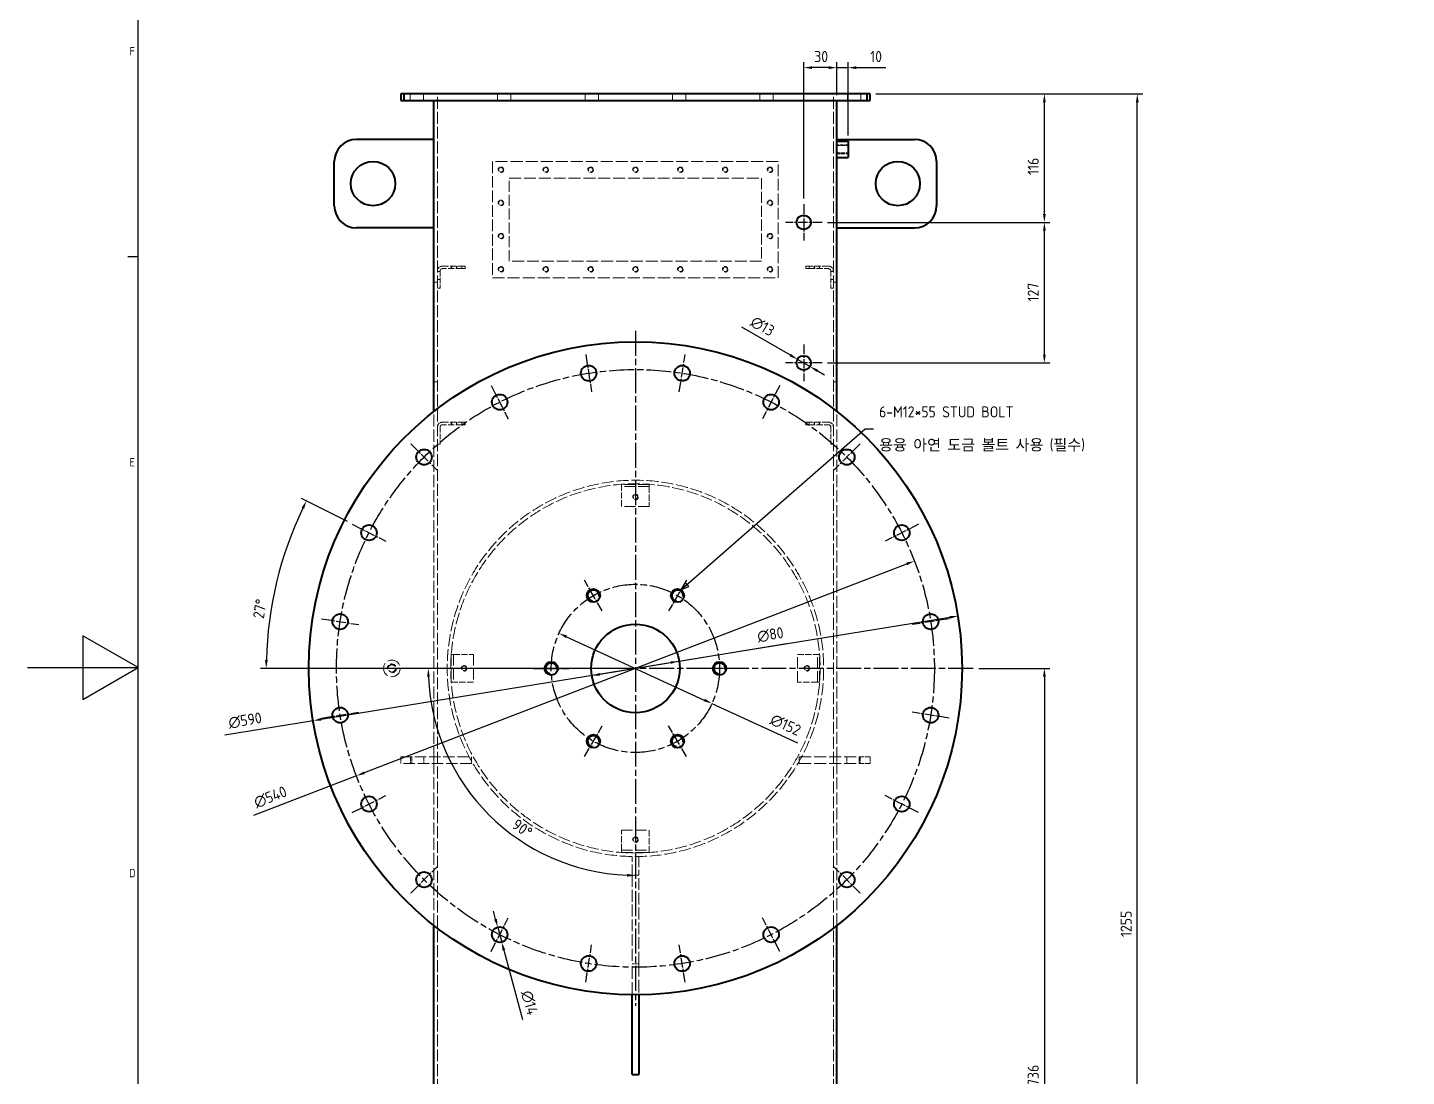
# Model space of a CAD drawing. Header units: millimetres. Extents: x 0 to 4205, y 0 to 2970.
# Drawn here: x 0 to 1245, y 1116 to 2063 of the extents above; entities that cross this region are included whole.
import ezdxf

# ---------------------------------------------------------------- set-up
doc = ezdxf.new("R2010")
doc.units = ezdxf.units.MM
doc.header["$LTSCALE"] = 5
doc.linetypes.add('CHAIN', pattern=[0.3543, 0.2362, -0.0295, 0.0591, -0.0295])
doc.linetypes.add('DASHED', pattern=[0.2067, 0.1654, -0.0413])
doc.layers.get('0').update_dxf_attribs({"color": 3, "lineweight": 25})
for name, color, linetype, lineweight in [('가려진 것(ISO)', 2, 'DASHED', 18), ('가시적인 것(ISO)', 3, 'Continuous', 40), ('가시적인 좁은 것(ISO)', 3, 'Continuous', 35), ('경계(ISO)', 7, 'Continuous', 25), ('기호(ISO)', 5, 'Continuous', 25), ('중심 표식(ISO)', 1, 'Continuous', 25), ('중심선(ISO)', 1, 'Continuous', 25), ('치수(ISO)', 2, 'Continuous', 25)]:
    doc.layers.add(name, color=color, linetype=linetype, lineweight=lineweight)
doc.styles.add('문자 텍스트_PSTEK_POSCO', font='isocp.shx')
doc.styles.add('치수 텍스트_PSTEK_POSCO', font='isocp.shx')
doc.dimstyles.new('치수_PSTEK_POSCO', dxfattribs={"dimscale": 5, "dimtxt": 2, "dimasz": 1.5, "dimexe": 1, "dimexo": 1, "dimgap": 1, "dimtad": 1, "dimrnd": 1e-08, "dimdsep": 46, "dimtxsty": '치수 텍스트_PSTEK_POSCO', "dimcen": 0.09, "dimdle": 10, "dimclrd": 7, "dimclre": 7, "dimclrt": 2, "dimadec": 1, "dimazin": 2, "dimtfac": 1, "dimtmove": 0, "dimatfit": 3, "dimldrblk": 'Filled-2', "dimfxl": 0, "dimtolj": 1, "dimlwd": -1, "dimlwe": -1, "dimarcsym": 0})
doc.dimstyles.new('치수_PSTEK_POSCO$7', dxfattribs={"dimscale": 5, "dimtxt": 2, "dimasz": 1.5, "dimexe": 1, "dimexo": 1, "dimgap": 1, "dimtad": 1, "dimrnd": 1e-08, "dimdsep": 46, "dimtxsty": '치수 텍스트_PSTEK_POSCO', "dimcen": 0.09, "dimdle": 10, "dimclrd": 7, "dimclre": 7, "dimclrt": 2, "dimadec": 1, "dimazin": 2, "dimtfac": 1, "dimtmove": 0, "dimatfit": 3, "dimldrblk": 'Filled-2', "dimfxl": 0, "dimtolj": 1, "dimlwd": -1, "dimlwe": -1, "dimarcsym": 0})

# ---------------------------------------------------------------- blocks, each defined once
blk = doc.blocks.new('경계 Default Border')
at = {"layer": '경계(ISO)'}
blk.add_line((20, 371.25), (18.1, 371.25), dxfattribs=at)
at = {"layer": '경계(ISO)', "flags": 128}
for points in [[(20, 20), (20, 574), (821, 574), (821, 20), (20, 20)], [(0, 297), (20, 297), (10, 302.77), (10, 291.23), (20, 297)]]:
    blk.add_lwpolyline(points, dxfattribs=at)
at = {"layer": '경계(ISO)', "color": 2, "char_height": 1.5, "attachment_point": 7, "style": '문자 텍스트_PSTEK_POSCO'}
for s, insert in [('F', (18.42, 407.62)), ('E', (18.42, 333.36)), ('D', (18.34, 259.11))]:
    blk.add_mtext(s, dxfattribs=dict(at, insert=insert))
blk = doc.blocks.new('*D28')
at = {"layer": 'Defpoints', "color": 0, "transparency": 16777216}
for p in [(695.4, 1763.5), (706.6, 1757)]:
    blk.add_point(p, dxfattribs=at)
at = {"layer": '치수(ISO)', "color": 7, "transparency": 16777216}
for p, q in [((688.9, 1767.3), (645, 1792.6)), ((706.6, 1757), (695.4, 1763.5)), ((713.1, 1753.3), (719.6, 1749.5))]:
    blk.add_line(p, q, dxfattribs=at)
for points in [[(689.5, 1768.4), (688.2, 1766.2), (695.4, 1763.5)], [(713.7, 1754.4), (712.5, 1752.2), (706.6, 1757)]]:
    blk.add_solid(points, dxfattribs=at)
at = {"layer": '치수(ISO)', "color": 2, "transparency": 16777216, "insert": (654.3, 1798.8), "char_height": 10, "attachment_point": 4, "rotation": 330, "style": '치수 텍스트_PSTEK_POSCO'}
blk.add_mtext('\\A1;∅13', dxfattribs=at)
blk = doc.blocks.new('Filled-2')
at = {"color": 0}
for p, q in [((0, 0), (-1, 0.33)), ((-1, 0.33), (-1, -0.33)), ((-1, 0), (0, 0)), ((-1, -0.33), (0, 0))]:
    blk.add_line(p, q, dxfattribs=at)
at = {"color": 0, "flags": 128}
blk.add_lwpolyline([(-1, -0.33), (0, 0), (-1, 0.33), (-1, -0.33)], dxfattribs=at)
at = {"color": 0}
blk.add_solid([(-1, -0.33), (0, 0), (-1, 0.33), (-1, -0.33)], dxfattribs=at)
blk = doc.blocks.new('*D31')
at = {"layer": 'Defpoints', "color": 0, "transparency": 16777216}
for p in [(731, 2027.1), (731, 1997.3), (741, 1960.8)]:
    blk.add_point(p, dxfattribs=at)
at = {"layer": '치수(ISO)', "color": 7, "transparency": 16777216}
for p, q in [((731, 2002.3), (731, 2032.1)), ((741, 1965.8), (741, 2032.1)), ((723.5, 2027.1), (716, 2027.1)), ((731, 2027.1), (741, 2027.1)), ((748.5, 2027.1), (775, 2027.1))]:
    blk.add_line(p, q, dxfattribs=at)
for points in [[(723.5, 2028.3), (723.5, 2025.8), (731, 2027.1)], [(748.5, 2028.3), (748.5, 2025.8), (741, 2027.1)]]:
    blk.add_solid(points, dxfattribs=at)
at = {"layer": '치수(ISO)', "color": 2, "transparency": 16777216, "insert": (761, 2037.1), "char_height": 10, "attachment_point": 4, "style": '치수 텍스트_PSTEK_POSCO'}
blk.add_mtext('\\A1;10', dxfattribs=at)
blk = doc.blocks.new('*D38')
at = {"layer": 'Defpoints', "color": 0, "transparency": 16777216}
for p in [(701, 2027.1), (731, 1997.3), (701, 1903.8)]:
    blk.add_point(p, dxfattribs=at)
at = {"layer": '치수(ISO)', "color": 7, "transparency": 16777216}
for p, q in [((701, 1908.8), (701, 2032.1)), ((731, 2002.3), (731, 2032.1)), ((723.5, 2027.1), (708.5, 2027.1))]:
    blk.add_line(p, q, dxfattribs=at)
for points in [[(708.5, 2028.3), (708.5, 2025.8), (701, 2027.1)], [(723.5, 2028.3), (723.5, 2025.8), (731, 2027.1)]]:
    blk.add_solid(points, dxfattribs=at)
at = {"layer": '치수(ISO)', "color": 2, "transparency": 16777216, "insert": (710.5, 2037.1), "char_height": 10, "attachment_point": 4, "style": '치수 텍스트_PSTEK_POSCO'}
blk.add_mtext('\\A1;30', dxfattribs=at)
blk = doc.blocks.new('*D39')
at = {"layer": 'Defpoints', "color": 0, "transparency": 16777216}
for p in [(717.5, 1887.3), (918.3, 1887.3), (717.5, 1760.3)]:
    blk.add_point(p, dxfattribs=at)
at = {"layer": '치수(ISO)', "color": 7, "transparency": 16777216}
for p, q in [((722.5, 1887.3), (923.3, 1887.3)), ((918.3, 1767.8), (918.3, 1879.8)), ((722.5, 1760.3), (923.3, 1760.3))]:
    blk.add_line(p, q, dxfattribs=at)
for points in [[(917.1, 1879.8), (919.6, 1879.8), (918.3, 1887.3)], [(917.1, 1767.8), (919.6, 1767.8), (918.3, 1760.3)]]:
    blk.add_solid(points, dxfattribs=at)
at = {"layer": '치수(ISO)', "color": 2, "transparency": 16777216, "insert": (908.3, 1815.8), "char_height": 10, "attachment_point": 4, "rotation": 90, "style": '치수 텍스트_PSTEK_POSCO'}
blk.add_mtext('\\A1;127', dxfattribs=at)
blk = doc.blocks.new('*D40')
at = {"layer": 'Defpoints', "color": 0, "transparency": 16777216}
for p in [(761, 2003.3), (918.3, 2003.3), (717.5, 1887.3)]:
    blk.add_point(p, dxfattribs=at)
at = {"layer": '치수(ISO)', "color": 7, "transparency": 16777216}
for p, q in [((766, 2003.3), (923.3, 2003.3)), ((918.3, 1894.8), (918.3, 1995.8)), ((722.5, 1887.3), (923.3, 1887.3))]:
    blk.add_line(p, q, dxfattribs=at)
for points in [[(917.1, 1995.8), (919.6, 1995.8), (918.3, 2003.3)], [(917.1, 1894.8), (919.6, 1894.8), (918.3, 1887.3)]]:
    blk.add_solid(points, dxfattribs=at)
at = {"layer": '치수(ISO)', "color": 2, "transparency": 16777216, "insert": (908.3, 1930.1), "char_height": 10, "attachment_point": 4, "rotation": 90, "style": '치수 텍스트_PSTEK_POSCO'}
blk.add_mtext('\\A1;116', dxfattribs=at)
blk = doc.blocks.new('*D43')
at = {"layer": 'Defpoints', "color": 0, "transparency": 16777216}
for p in [(761, 2003.3), (1002.2, 2003.3), (746, 748.3)]:
    blk.add_point(p, dxfattribs=at)
at = {"layer": '치수(ISO)', "color": 7, "transparency": 16777216}
for p, q in [((766, 2003.3), (1007.2, 2003.3)), ((1002.2, 755.8), (1002.2, 1995.8)), ((751, 748.3), (1007.2, 748.3))]:
    blk.add_line(p, q, dxfattribs=at)
for points in [[(1001, 1995.8), (1003.5, 1995.8), (1002.2, 2003.3)], [(1001, 755.8), (1003.5, 755.8), (1002.2, 748.3)]]:
    blk.add_solid(points, dxfattribs=at)
at = {"layer": '치수(ISO)', "color": 2, "transparency": 16777216, "insert": (992.2, 1241.6), "char_height": 10, "attachment_point": 4, "rotation": 90, "style": '치수 텍스트_PSTEK_POSCO'}
blk.add_mtext('\\A1;1255', dxfattribs=at)
blk = doc.blocks.new('*D139')
at = {"layer": 'Defpoints', "color": 0, "transparency": 16777216}
for p in [(840.2, 1531.5), (257.8, 1437)]:
    blk.add_point(p, dxfattribs=at)
at = {"layer": '치수(ISO)', "color": 7, "transparency": 16777216}
for p, q in [((832.8, 1530.3), (265.2, 1438.2)), ((257.8, 1437), (178.1, 1424.1))]:
    blk.add_line(p, q, dxfattribs=at)
for points in [[(832.6, 1531.6), (833, 1529.1), (840.2, 1531.5)], [(265, 1439.5), (265.4, 1437), (257.8, 1437)]]:
    blk.add_solid(points, dxfattribs=at)
at = {"layer": '치수(ISO)', "color": 2, "transparency": 16777216, "insert": (181.5, 1434.8), "char_height": 10, "attachment_point": 4, "rotation": 9.2166, "style": '치수 텍스트_PSTEK_POSCO'}
blk.add_mtext('\\A1;∅590', dxfattribs=at)
blk = doc.blocks.new('*D140')
at = {"layer": 'Defpoints', "color": 0, "transparency": 16777216}
for p in [(800.9, 1581.3), (297, 1387.2)]:
    blk.add_point(p, dxfattribs=at)
at = {"layer": '치수(ISO)', "color": 7, "transparency": 16777216}
for p, q in [((793.9, 1578.6), (304, 1389.9)), ((297, 1387.2), (204, 1351.4))]:
    blk.add_line(p, q, dxfattribs=at)
for points in [[(793.5, 1579.8), (794.4, 1577.5), (800.9, 1581.3)], [(303.6, 1391.1), (304.5, 1388.8), (297, 1387.2)]]:
    blk.add_solid(points, dxfattribs=at)
at = {"layer": '치수(ISO)', "color": 2, "transparency": 16777216, "insert": (205.1, 1362.5), "char_height": 10, "attachment_point": 4, "rotation": 21.0681, "style": '치수 텍스트_PSTEK_POSCO'}
blk.add_mtext('\\A1;∅540', dxfattribs=at)
blk = doc.blocks.new('*D141')
at = {"layer": 'Defpoints', "color": 0, "transparency": 16777216}
for p in [(479.9, 1516), (618.1, 1452.6)]:
    blk.add_point(p, dxfattribs=at)
at = {"layer": '치수(ISO)', "color": 7, "transparency": 16777216}
for p, q in [((486.7, 1512.8), (611.2, 1455.7)), ((618.1, 1452.6), (695.5, 1417.1))]:
    blk.add_line(p, q, dxfattribs=at)
for points in [[(487.2, 1514), (486.2, 1511.7), (479.9, 1516)], [(611.8, 1456.9), (610.7, 1454.6), (618.1, 1452.6)]]:
    blk.add_solid(points, dxfattribs=at)
at = {"layer": '치수(ISO)', "color": 2, "transparency": 16777216, "insert": (671.8, 1439), "char_height": 10, "attachment_point": 4, "rotation": 335.3679, "style": '치수 텍스트_PSTEK_POSCO'}
blk.add_mtext('\\A1;∅152', dxfattribs=at)
blk = doc.blocks.new('*D142')
at = {"layer": 'Defpoints', "color": 0, "transparency": 16777216}
for p in [(588.4, 1490.8), (509.5, 1477.7)]:
    blk.add_point(p, dxfattribs=at)
at = {"layer": '치수(ISO)', "color": 7, "transparency": 16777216}
for p, q in [((588.4, 1490.8), (685.4, 1506.9)), ((516.9, 1479), (581, 1489.6))]:
    blk.add_line(p, q, dxfattribs=at)
for points in [[(580.8, 1490.8), (581.2, 1488.4), (588.4, 1490.8)], [(516.7, 1480.2), (517.1, 1477.7), (509.5, 1477.7)]]:
    blk.add_solid(points, dxfattribs=at)
at = {"layer": '치수(ISO)', "color": 2, "transparency": 16777216, "insert": (659.1, 1512.7), "char_height": 10, "attachment_point": 4, "rotation": 9.4269, "style": '치수 텍스트_PSTEK_POSCO'}
blk.add_mtext('\\A1;∅80', dxfattribs=at)
blk = doc.blocks.new('*D143')
at = {"layer": 'Defpoints', "color": 0, "transparency": 16777216}
for p in [(544, 1484.3), (549, 1484.3), (549, 1479.3), (387, 1390.8)]:
    blk.add_point(p, dxfattribs=at)
at = {"layer": '치수(ISO)', "color": 7, "transparency": 16777216}
blk.add_arc((549, 1484.3), 187.1, 182.2973, 267.7027, dxfattribs=at)
for points in [[(360.8, 1476.8), (363.3, 1476.8), (361.9, 1484.3)], [(541.5, 1298.6), (541.5, 1296.1), (549, 1297.2)]]:
    blk.add_solid(points, dxfattribs=at)
at = {"layer": '치수(ISO)', "color": 2, "transparency": 16777216, "insert": (439.5, 1344.9), "char_height": 10, "attachment_point": 4, "rotation": 324.6593, "style": '치수 텍스트_PSTEK_POSCO'}
blk.add_mtext('\\A1;90°', dxfattribs=at)
blk = doc.blocks.new('*D144')
at = {"layer": 'Defpoints', "color": 0, "transparency": 16777216}
for p in [(293.3, 1614.6), (231.9, 1587.3), (544, 1484.3), (549, 1484.3)]:
    blk.add_point(p, dxfattribs=at)
at = {"layer": '치수(ISO)', "color": 7, "transparency": 16777216}
for p, q in [((288.8, 1616.9), (247.4, 1637.9)), ((539, 1484.3), (210.5, 1484.3))]:
    blk.add_line(p, q, dxfattribs=at)
blk.add_arc((549, 1484.3), 333.4, 154.2887, 178.7113, dxfattribs=at)
for points in [[(247.4, 1629.5), (249.7, 1628.4), (251.9, 1635.7)], [(216.9, 1491.8), (214.4, 1491.8), (215.5, 1484.3)]]:
    blk.add_solid(points, dxfattribs=at)
at = {"layer": '치수(ISO)', "color": 2, "transparency": 16777216, "insert": (208.4, 1529.5), "char_height": 10, "attachment_point": 4, "rotation": 81, "style": '치수 텍스트_PSTEK_POSCO'}
blk.add_mtext('\\A1;27°', dxfattribs=at)
blk = doc.blocks.new('*D145')
at = {"layer": 'Defpoints', "color": 0, "transparency": 16777216}
for p in [(424.6, 1250.5), (428.2, 1237)]:
    blk.add_point(p, dxfattribs=at)
at = {"layer": '치수(ISO)', "color": 7, "transparency": 16777216}
for p, q in [((422.6, 1257.7), (420.7, 1265)), ((424.6, 1250.5), (428.2, 1237)), ((430.2, 1229.7), (446.9, 1167.1))]:
    blk.add_line(p, q, dxfattribs=at)
for points in [[(423.9, 1258), (421.4, 1257.4), (424.6, 1250.5)], [(431.4, 1230), (428.9, 1229.4), (428.2, 1237)]]:
    blk.add_solid(points, dxfattribs=at)
at = {"layer": '치수(ISO)', "color": 2, "transparency": 16777216, "insert": (450.4, 1192.9), "char_height": 10, "attachment_point": 4, "rotation": 285, "style": '치수 텍스트_PSTEK_POSCO'}
blk.add_mtext('\\A1;∅14', dxfattribs=at)
blk = doc.blocks.new('*D147')
at = {"layer": 'Defpoints', "color": 0, "transparency": 16777216}
for p in [(854, 1484.3), (743, 748.3), (918.3, 748.3)]:
    blk.add_point(p, dxfattribs=at)
at = {"layer": '치수(ISO)', "color": 7, "transparency": 16777216}
for p, q in [((859, 1484.3), (923.3, 1484.3)), ((918.3, 1476.8), (918.3, 755.8)), ((748, 748.3), (923.3, 748.3))]:
    blk.add_line(p, q, dxfattribs=at)
for points in [[(917.1, 1476.8), (919.6, 1476.8), (918.3, 1484.3)], [(917.1, 755.8), (919.6, 755.8), (918.3, 748.3)]]:
    blk.add_solid(points, dxfattribs=at)
at = {"layer": '치수(ISO)', "color": 2, "transparency": 16777216, "insert": (908.3, 1107), "char_height": 10, "attachment_point": 4, "rotation": 90, "style": '치수 텍스트_PSTEK_POSCO'}
blk.add_mtext('\\A1;736', dxfattribs=at)

msp = doc.modelspace()

# ---------------------------------------------------------------- linework, layer by layer
at = {"layer": '가려진 것(ISO)', "ltscale": 2.285536}
for p, q in [((345.4803, 1997.2852), (345.4803, 2003.2852)), ((357.4803, 1997.2852), (357.4803, 2003.2852)), ((424.4803, 1997.2852), (424.4803, 2003.2852)), ((436.4803, 1997.2852), (436.4803, 2003.2852)), ((503.4803, 1997.2852), (503.4803, 2003.2852)), ((515.4803, 1997.2852), (515.4803, 2003.2852)), ((582.4803, 1997.2852), (582.4803, 2003.2852)), ((594.4803, 1997.2852), (594.4803, 2003.2852)), ((661.4803, 1997.2852), (661.4803, 2003.2852)), ((673.4803, 1997.2852), (673.4803, 2003.2852)), ((740.4803, 1997.2852), (740.4803, 2003.2852)), ((752.4803, 1997.2852), (752.4803, 2003.2852)), ((336.9803, 1398.2852), (336.9803, 1404.2852)), ((345.9803, 1404.2852), (345.9803, 1398.2852)), ((346.9803, 1404.2852), (346.9803, 1398.2852)), ((357.9803, 1404.2852), (357.9803, 1398.2852)), ((366.9803, 1398.2852), (366.9803, 1404.2852)), ((400.9803, 1398.2852), (400.9803, 1404.2852)), ((696.9803, 1398.2852), (696.9803, 1404.2852)), ((730.9803, 1404.2852), (730.9803, 1398.2852)), ((739.9803, 1398.2852), (739.9803, 1404.2852)), ((750.9803, 1404.2852), (750.9803, 1398.2852)), ((751.9803, 1398.2852), (751.9803, 1404.2852)), ((760.9803, 1398.2852), (760.9803, 1404.2852)), ((551.9803, 1297.4852), (545.9803, 1297.4852)), ((545.9803, 1217.4852), (551.9803, 1217.4852))]:
    msp.add_line(p, q, dxfattribs=at)
at = {"layer": '가려진 것(ISO)', "ltscale": 13.010388}
for p, q in [((370.1803, 752.7852), (370.1803, 2003.2852)), ((727.7803, 752.7852), (727.7803, 2003.2852))]:
    msp.add_line(p, q, dxfattribs=at)
at = {"layer": '가려진 것(ISO)', "ltscale": 3.809293}
for p, q in [((740.9803, 1957.2852), (730.9803, 1957.2852)), ((730.9803, 1956.6087), (740.9803, 1956.6087)), ((730.9803, 1949.9617), (740.9803, 1949.9617)), ((730.9803, 1949.2852), (740.9803, 1949.2852))]:
    msp.add_line(p, q, dxfattribs=at)
at = {"layer": '가려진 것(ISO)', "ltscale": 13.138798}
for p, q in [((677.9803, 1942.2852), (419.9803, 1942.2852)), ((419.9803, 1837.2852), (677.9803, 1837.2852))]:
    msp.add_line(p, q, dxfattribs=at)
at = {"layer": '가려진 것(ISO)', "ltscale": 12.699565}
for p, q in [((419.9803, 1942.2852), (419.9803, 1837.2852)), ((677.9803, 1837.2852), (677.9803, 1942.2852))]:
    msp.add_line(p, q, dxfattribs=at)
at = {"layer": '가려진 것(ISO)', "ltscale": 12.977034}
for p, q in [((434.9803, 1927.2852), (662.9803, 1927.2852)), ((662.9803, 1852.2852), (434.9803, 1852.2852))]:
    msp.add_line(p, q, dxfattribs=at)
at = {"layer": '가려진 것(ISO)', "ltscale": 12.094824}
for p, q in [((434.9803, 1852.2852), (434.9803, 1927.2852)), ((662.9803, 1927.2852), (662.9803, 1852.2852)), ((561.4803, 1650.5852), (536.4803, 1650.5852)), ((561.4803, 1648.5852), (536.4803, 1648.5852)), ((561.4803, 1630.5852), (536.4803, 1630.5852)), ((382.6803, 1496.7852), (382.6803, 1471.7852)), ((384.6803, 1496.7852), (384.6803, 1471.7852)), ((402.6803, 1496.7852), (402.6803, 1471.7852)), ((695.2803, 1471.7852), (695.2803, 1496.7852)), ((713.2803, 1471.7852), (713.2803, 1496.7852)), ((715.2803, 1471.7852), (715.2803, 1496.7852)), ((536.4803, 1337.9852), (561.4803, 1337.9852)), ((536.4803, 1319.9852), (561.4803, 1319.9852)), ((536.4803, 1317.9852), (561.4803, 1317.9852))]:
    msp.add_line(p, q, dxfattribs=at)
at = {"layer": '가려진 것(ISO)', "ltscale": 5.866365}
for p, q in [((372.4803, 1843.1852), (372.4803, 1827.7852)), ((725.4803, 1843.1852), (725.4803, 1827.7852)), ((372.4803, 1702.1852), (372.4803, 1686.7852)), ((725.4803, 1702.1852), (725.4803, 1686.7852))]:
    msp.add_line(p, q, dxfattribs=at)
at = {"layer": '가려진 것(ISO)', "ltscale": 6.628244}
for p, q in [((374.7803, 1847.7852), (392.1803, 1847.7852)), ((392.1803, 1845.4852), (374.7803, 1845.4852)), ((723.1803, 1847.7852), (705.7803, 1847.7852)), ((705.7803, 1845.4852), (723.1803, 1845.4852)), ((374.7803, 1706.7852), (392.1803, 1706.7852)), ((723.1803, 1706.7852), (705.7803, 1706.7852)), ((392.1803, 1704.4852), (374.7803, 1704.4852)), ((705.7803, 1704.4852), (723.1803, 1704.4852))]:
    msp.add_line(p, q, dxfattribs=at)
at = {"layer": '가려진 것(ISO)', "ltscale": 0.87606}
for p, q in [((382.6803, 1847.7852), (382.6803, 1845.4852)), ((383.1133, 1847.7852), (383.1133, 1845.4852)), ((387.2473, 1847.7852), (387.2473, 1845.4852)), ((387.6803, 1845.4852), (387.6803, 1847.7852)), ((392.1803, 1847.7852), (392.1803, 1845.4852)), ((395.1803, 1845.4852), (395.1803, 1847.7852)), ((702.7803, 1847.7852), (702.7803, 1845.4852)), ((705.7803, 1845.4852), (705.7803, 1847.7852)), ((710.2803, 1847.7852), (710.2803, 1845.4852)), ((710.7133, 1845.4852), (710.7133, 1847.7852)), ((714.8473, 1845.4852), (714.8473, 1847.7852)), ((715.2803, 1845.4852), (715.2803, 1847.7852)), ((372.4803, 1842.7852), (370.1803, 1842.7852)), ((370.1803, 1835.7852), (372.4803, 1835.7852)), ((727.7803, 1842.7852), (725.4803, 1842.7852)), ((725.4803, 1835.7852), (727.7803, 1835.7852)), ((372.4803, 1827.7852), (370.1803, 1827.7852)), ((725.4803, 1827.7852), (727.7803, 1827.7852)), ((382.6803, 1706.7852), (382.6803, 1704.4852)), ((383.1133, 1706.7852), (383.1133, 1704.4852)), ((387.2473, 1706.7852), (387.2473, 1704.4852)), ((387.6803, 1704.4852), (387.6803, 1706.7852)), ((392.1803, 1706.7852), (392.1803, 1704.4852)), ((395.1803, 1704.4852), (395.1803, 1706.7852)), ((702.7803, 1706.7852), (702.7803, 1704.4852)), ((705.7803, 1704.4852), (705.7803, 1706.7852)), ((710.2803, 1706.7852), (710.2803, 1704.4852)), ((710.7133, 1704.4852), (710.7133, 1706.7852)), ((714.8473, 1704.4852), (714.8473, 1706.7852)), ((715.2803, 1704.4852), (715.2803, 1706.7852)), ((372.4803, 1686.7852), (370.1803, 1686.7852)), ((725.4803, 1686.7852), (727.7803, 1686.7852))]:
    msp.add_line(p, q, dxfattribs=at)
at = {"layer": '가려진 것(ISO)', "ltscale": 1.616089}
for p, q in [((395.1803, 1847.7852), (392.1803, 1847.7852)), ((392.1803, 1845.4852), (395.1803, 1845.4852)), ((705.7803, 1847.7852), (702.7803, 1847.7852)), ((702.7803, 1845.4852), (705.7803, 1845.4852)), ((395.1803, 1706.7852), (392.1803, 1706.7852)), ((705.7803, 1706.7852), (702.7803, 1706.7852)), ((392.1803, 1704.4852), (395.1803, 1704.4852)), ((702.7803, 1704.4852), (705.7803, 1704.4852))]:
    msp.add_line(p, q, dxfattribs=at)
at = {"layer": '가려진 것(ISO)', "ltscale": 1.218906}
for p, q in [((366.9803, 1833.2852), (370.1803, 1833.2852)), ((727.7803, 1833.2852), (730.9803, 1833.2852)), ((366.9803, 1743.2852), (370.1803, 1743.2852)), ((727.7803, 1743.2852), (730.9803, 1743.2852))]:
    msp.add_line(p, q, dxfattribs=at)
at = {"layer": '가려진 것(ISO)', "ltscale": 13.214143}
for p, q in [((366.9803, 1252.1193), (366.9803, 1716.4511)), ((730.9803, 1252.1193), (730.9803, 1716.4511))]:
    msp.add_line(p, q, dxfattribs=at)
at = {"layer": '가려진 것(ISO)', "ltscale": 0.761779}
for p, q in [((536.4803, 1648.5852), (536.4803, 1650.5852)), ((561.4803, 1650.5852), (561.4803, 1648.5852)), ((382.6803, 1496.7852), (384.6803, 1496.7852)), ((713.2803, 1496.7852), (715.2803, 1496.7852)), ((384.6803, 1471.7852), (382.6803, 1471.7852)), ((715.2803, 1471.7852), (713.2803, 1471.7852)), ((536.4803, 1317.9852), (536.4803, 1319.9852)), ((561.4803, 1319.9852), (561.4803, 1317.9852))]:
    msp.add_line(p, q, dxfattribs=at)
at = {"layer": '가려진 것(ISO)', "ltscale": 6.856808}
for p, q in [((536.4803, 1630.5852), (536.4803, 1648.5852)), ((561.4803, 1648.5852), (561.4803, 1630.5852)), ((384.6803, 1496.7852), (402.6803, 1496.7852)), ((695.2803, 1496.7852), (713.2803, 1496.7852)), ((402.6803, 1471.7852), (384.6803, 1471.7852)), ((713.2803, 1471.7852), (695.2803, 1471.7852)), ((536.4803, 1319.9852), (536.4803, 1337.9852)), ((561.4803, 1337.9852), (561.4803, 1319.9852))]:
    msp.add_line(p, q, dxfattribs=at)
at = {"layer": '가려진 것(ISO)', "ltscale": 12.385099}
for p, q in [((336.9803, 1404.2852), (400.9803, 1404.2852)), ((400.9803, 1398.2852), (336.9803, 1398.2852))]:
    msp.add_line(p, q, dxfattribs=at)
at = {"layer": '가려진 것(ISO)', "ltscale": 13.062409}
for p, q in [((696.9803, 1404.2852), (750.9803, 1404.2852)), ((696.9803, 1398.2852), (750.9803, 1398.2852))]:
    msp.add_line(p, q, dxfattribs=at)
at = {"layer": '가려진 것(ISO)', "ltscale": 5.387196}
for p, q in [((760.9803, 1404.2852), (750.9803, 1404.2852)), ((750.9803, 1398.2852), (760.9803, 1398.2852))]:
    msp.add_line(p, q, dxfattribs=at)
at = {"layer": '가려진 것(ISO)', "ltscale": 11.512446}
for p, q in [((545.9803, 1297.4852), (545.9803, 1314.3117)), ((551.9803, 1314.3117), (551.9803, 1297.4852))]:
    msp.add_line(p, q, dxfattribs=at)
at = {"layer": '가려진 것(ISO)', "ltscale": 12.901145}
for p, q in [((545.9803, 1297.4852), (545.9803, 1217.4852)), ((551.9803, 1217.4852), (551.9803, 1297.4852))]:
    msp.add_line(p, q, dxfattribs=at)
at = {"layer": '가려진 것(ISO)', "ltscale": 13.991225}
for p, q in [((545.9803, 1189.3005), (545.9803, 1217.4852)), ((551.9803, 1217.4852), (551.9803, 1189.3005))]:
    msp.add_line(p, q, dxfattribs=at)
at = {"layer": '가려진 것(ISO)', "ltscale": 4.94729}
for centre in [(427.4803, 1934.7852), (467.9803, 1934.7852), (508.4803, 1934.7852), (548.9803, 1934.7852), (589.4803, 1934.7852), (629.9803, 1934.7852), (670.4803, 1934.7852), (427.4803, 1904.7852), (670.4803, 1904.7852), (427.4803, 1874.7852), (670.4803, 1874.7852), (427.4803, 1844.7852), (467.9803, 1844.7852), (508.4803, 1844.7852), (548.9803, 1844.7852), (589.4803, 1844.7852), (629.9803, 1844.7852), (670.4803, 1844.7852), (548.9803, 1639.0852), (394.1803, 1484.2852), (703.7803, 1484.2852), (548.9803, 1329.4852)]:
    msp.add_circle(centre, 2.067, dxfattribs=at)
at = {"layer": '가려진 것(ISO)', "ltscale": 13.082514}
msp.add_circle((548.9803, 1484.2852), 170, dxfattribs=at)
at = {"layer": '가려진 것(ISO)', "ltscale": 13.000823}
msp.add_circle((548.9803, 1484.2852), 166.8, dxfattribs=at)
at = {"layer": '가려진 것(ISO)', "ltscale": 15.198803}
msp.add_circle((328.9803, 1484.2852), 7.5, dxfattribs=at)
at = {"layer": '가려진 것(ISO)', "ltscale": 10.102645}
msp.add_circle((328.9803, 1484.2852), 3.3235, dxfattribs=at)
at = {"layer": '가려진 것(ISO)', "ltscale": 4.487736}
for centre in [(427.4803, 1934.7852), (467.9803, 1934.7852), (508.4803, 1934.7852), (548.9803, 1934.7852), (589.4803, 1934.7852), (629.9803, 1934.7852), (670.4803, 1934.7852), (427.4803, 1904.7852), (670.4803, 1904.7852), (427.4803, 1874.7852), (670.4803, 1874.7852), (427.4803, 1844.7852), (467.9803, 1844.7852), (508.4803, 1844.7852), (548.9803, 1844.7852), (589.4803, 1844.7852), (629.9803, 1844.7852), (670.4803, 1844.7852), (548.9803, 1639.0852), (394.1803, 1484.2852), (703.7803, 1484.2852), (548.9803, 1329.4852)]:
    msp.add_arc(centre, 2.5, 280, 190, dxfattribs=at)
at = {"layer": '가려진 것(ISO)', "ltscale": 2.752439}
for centre, start, end in [((374.7803, 1843.1852), 90, 180), ((723.1803, 1843.1852), 0, 90), ((374.7803, 1702.1852), 90, 180), ((723.1803, 1702.1852), 0, 90)]:
    msp.add_arc(centre, 4.6, start, end, dxfattribs=at)
at = {"layer": '가려진 것(ISO)', "ltscale": 1.37617}
for centre, start, end in [((374.7803, 1843.1852), 90, 180), ((723.1803, 1843.1852), 0, 90), ((374.7803, 1702.1852), 90, 180), ((723.1803, 1702.1852), 0, 90)]:
    msp.add_arc(centre, 2.3, start, end, dxfattribs=at)
at = {"layer": '가려진 것(ISO)', "ltscale": 7.180437}
msp.add_arc((328.9803, 1484.2852), 4, 280, 190, dxfattribs=at)
at = {"layer": '가시적인 것(ISO)'}
for p, q in [((339.9803, 2003.2852), (336.9803, 2003.2852)), ((336.9803, 2003.2852), (336.9803, 1997.2852)), ((336.9803, 1997.2852), (339.9803, 1997.2852)), ((339.9803, 1997.2852), (339.9803, 2003.2852)), ((757.9803, 2003.2852), (339.9803, 2003.2852)), ((339.9803, 1997.2852), (757.9803, 1997.2852)), ((366.9803, 1716.4511), (366.9803, 1997.2852)), ((730.9803, 1716.4511), (730.9803, 1997.2852)), ((757.9803, 2003.2852), (757.9803, 1997.2852)), ((760.9803, 2003.2852), (757.9803, 2003.2852)), ((757.9803, 1997.2852), (760.9803, 1997.2852)), ((760.9803, 1997.2852), (760.9803, 2003.2852)), ((366.9803, 1962.2852), (296.9803, 1962.2852)), ((730.9803, 1962.2852), (800.9803, 1962.2852)), ((730.9803, 1960.7852), (740.9803, 1960.7852)), ((740.9803, 1960.7852), (740.9803, 1945.7852)), ((730.9803, 1945.7852), (740.9803, 1945.7852)), ((276.9803, 1902.2852), (276.9803, 1942.2852)), ((820.9803, 1942.2852), (820.9803, 1902.2852)), ((366.9803, 1882.2852), (296.9803, 1882.2852)), ((730.9803, 1882.2852), (800.9803, 1882.2852)), ((366.9803, 752.7852), (366.9803, 1252.1193)), ((730.9803, 752.7852), (730.9803, 1252.1193)), ((545.9803, 1117.4852), (545.9803, 1189.3005)), ((551.9803, 1189.3005), (551.9803, 1117.4852)), ((545.9803, 1117.4852), (551.9803, 1117.4852))]:
    msp.add_line(p, q, dxfattribs=at)
for centre, radius in [((311.9803, 1922.2852), 20), ((785.9803, 1922.2852), 20), ((700.9803, 1887.2852), 6.5), ((548.9803, 1484.2852), 295), ((506.7429, 1750.9611), 7), ((591.2176, 1750.9611), 7), ((700.9803, 1760.2852), 6.5), ((426.4028, 1724.857), 7), ((671.5577, 1724.857), 7), ((358.0614, 1675.204), 7), ((739.8991, 1675.204), 7), ((308.4085, 1606.8627), 7), ((789.552, 1606.8627), 7), ((510.9803, 1550.1031), 6), ((586.9803, 1550.1031), 6), ((282.3044, 1526.5225), 7), ((815.6561, 1526.5225), 7), ((548.9803, 1484.2852), 40), ((472.9803, 1484.2852), 6), ((624.9803, 1484.2852), 6), ((282.3044, 1442.0479), 7), ((815.6561, 1442.0479), 7), ((510.9803, 1418.4673), 6), ((586.9803, 1418.4673), 6), ((308.4085, 1361.7078), 7), ((789.552, 1361.7078), 7), ((358.0614, 1293.3664), 7), ((739.8991, 1293.3664), 7), ((426.4028, 1243.7135), 7), ((671.5577, 1243.7135), 7), ((506.7429, 1217.6094), 7), ((591.2176, 1217.6094), 7)]:
    msp.add_circle(centre, radius, dxfattribs=at)
for centre, start, end in [((296.9803, 1942.2852), 90, 180), ((800.9803, 1942.2852), 0, 90), ((296.9803, 1902.2852), 180, 270), ((800.9803, 1902.2852), 270, 0)]:
    msp.add_arc(centre, 20, start, end, dxfattribs=at)
at = {"layer": '가시적인 좁은 것(ISO)'}
for centre in [(510.9803, 1550.1031), (586.9803, 1550.1031), (472.9803, 1484.2852), (624.9803, 1484.2852), (510.9803, 1418.4673), (586.9803, 1418.4673)]:
    msp.add_arc(centre, 4.95, 350, 260, dxfattribs=at)
at = {"layer": '중심 표식(ISO)', "linetype": 'CHAIN', "ltscale": 7.333869}
for p, q in [((700.9803, 1903.7852), (700.9803, 1870.7852)), ((717.4803, 1887.2852), (684.4803, 1887.2852)), ((700.9803, 1776.7852), (700.9803, 1743.7852)), ((717.4803, 1760.2852), (684.4803, 1760.2852))]:
    msp.add_line(p, q, dxfattribs=at)
at = {"layer": '중심 표식(ISO)', "linetype": 'CHAIN', "ltscale": 19.051651}
for p, q in [((548.9803, 1789.2852), (548.9803, 1179.2852)), ((853.9803, 1484.2852), (243.9803, 1484.2852))]:
    msp.add_line(p, q, dxfattribs=at)
at = {"layer": '중심 표식(ISO)', "linetype": 'CHAIN', "ltscale": 7.55611}
for p, q in [((504.0836, 1767.7518), (509.4023, 1734.1704)), ((588.5582, 1734.1704), (593.8769, 1767.7518)), ((418.685, 1740.0041), (434.1207, 1709.7099)), ((679.2755, 1740.0041), (663.8398, 1709.7099)), ((346.0406, 1687.2249), (370.0822, 1663.1832)), ((751.9199, 1687.2249), (727.8783, 1663.1832)), ((293.2614, 1614.5805), (323.5556, 1599.1448)), ((804.6991, 1614.5805), (774.4049, 1599.1448)), ((265.5137, 1529.1819), (299.0951, 1523.8631)), ((832.4468, 1529.1819), (798.8654, 1523.8631)), ((265.5137, 1439.3885), (299.0951, 1444.7073)), ((832.4468, 1439.3885), (798.8654, 1444.7073)), ((293.2614, 1353.9899), (323.5556, 1369.4256)), ((804.6991, 1353.9899), (774.4049, 1369.4256)), ((346.0406, 1281.3456), (370.0822, 1305.3872)), ((751.9199, 1281.3456), (727.8783, 1305.3872)), ((418.685, 1228.5663), (434.1207, 1258.8606)), ((679.2755, 1228.5663), (663.8398, 1258.8606)), ((504.0836, 1200.8187), (509.4023, 1234.4001)), ((593.8769, 1200.8187), (588.5582, 1234.4001))]:
    msp.add_line(p, q, dxfattribs=at)
at = {"layer": '중심 표식(ISO)', "linetype": 'CHAIN', "ltscale": 7.111628}
for p, q in [((518.9803, 1536.2467), (502.9803, 1563.9596)), ((594.9803, 1563.9596), (578.9803, 1536.2467)), ((456.9803, 1484.2852), (488.9803, 1484.2852)), ((640.9803, 1484.2852), (608.9803, 1484.2852)), ((502.9803, 1404.6109), (518.9803, 1432.3237)), ((594.9803, 1404.6109), (578.9803, 1432.3237))]:
    msp.add_line(p, q, dxfattribs=at)
at = {"layer": '중심선(ISO)', "linetype": 'CHAIN', "ltscale": 19.051651}
for radius in [270, 76]:
    msp.add_circle((548.9803, 1484.2852), radius, dxfattribs=at)

# ---------------------------------------------------------------- block references
at = {"xscale": 5, "yscale": 5, "zscale": 5}
msp.add_blockref('경계 Default Border', (0, 0), dxfattribs=at)

# ---------------------------------------------------------------- texts
at = {"layer": '기호(ISO)', "color": 2, "insert": (769.0448, 1700.653), "char_height": 10, "width": 216.340876, "attachment_point": 4, "line_spacing_factor": 1.78626, "style": '치수 텍스트_PSTEK_POSCO'}
msp.add_mtext('{\\fISOCP|b0|i0;\\H10.0000;6-M12*55 STUD BOLT\\P용융 아연 도금 볼트 사용 (필수)}', dxfattribs=at)

# ---------------------------------------------------------------- dimensions: what is measured, and where the dimension line sits
at = {"layer": '치수(ISO)', "color": 7}
for base, p1, p2, angle, picture, middle in [((700.9803, 2027.0537), (730.9803, 1997.2852), (700.9803, 1903.7852), 180, '*D38', (715.9803, 2027.0537)), ((918.3388, 2003.2852), (717.4803, 1887.2852), (760.9803, 2003.2852), 90, '*D40', (918.3388, 1937.3452)), ((1002.2228, 2003.2852), (745.9803, 748.2852), (760.9803, 2003.2852), 270, '*D43', (1002.2228, 1253.2852)), ((918.3388, 1887.2852), (717.4803, 1760.2852), (717.4803, 1887.2852), 90, '*D39', (918.3388, 1823.7852)), ((918.3388, 748.2852), (853.9803, 1484.2852), (742.9803, 748.2852), 90, '*D147', (918.3388, 1116.2852))]:
    dim = msp.add_linear_dim(base=base, p1=p1, p2=p2, angle=angle, dimstyle='치수_PSTEK_POSCO', override={"dimdec": 2, "dimtp": 0, "dimtm": 0, "dimtdec": 2, "dimtofl": 0, "dimatfit": 1}, dxfattribs=at)
    dim.commit()
    dim.dimension.update_dxf_attribs({"geometry": picture, "text_midpoint": middle, "dimtype": 160})
dim = msp.add_linear_dim(base=(730.9803, 2027.0537), p1=(740.9803, 1960.7852), p2=(730.9803, 1997.2852), dimstyle='치수_PSTEK_POSCO', override={"dimdec": 2, "dimtp": 0, "dimtm": 0, "dimtdec": 2, "dimtofl": 1, "dimatfit": 1}, dxfattribs=at)
dim.commit()
dim.dimension.update_dxf_attribs({"geometry": '*D31', "text_midpoint": (765.4842, 2027.0537), "dimtype": 160})
for p1, p2, picture, middle in [((706.6094, 1757.0352), (695.3511, 1763.5352), '*D28', (657.2713, 1785.5206)), ((800.9318, 1581.3439), (297.0287, 1387.2265), '*D140', (221.7364, 1358.2218)), ((840.1718, 1531.5346), (257.7887, 1437.0358), '*D139', (196.4027, 1427.0752)), ((509.5204, 1477.7337), (588.4401, 1490.8368), '*D142', (670.6421, 1504.4848)), ((479.896, 1515.9612), (618.0645, 1452.6092), '*D141', (679.284, 1424.5392)), ((424.5911, 1250.4749), (428.2146, 1236.952), '*D145', (443.1655, 1181.1544))]:
    dim = msp.add_diameter_dim_2p(p1=p1, p2=p2, dimstyle='치수_PSTEK_POSCO', override={"dimdec": 2, "dimlfac": 1, "dimtp": 0, "dimtm": 0, "dimtdec": 2, "dimatfit": 2}, dxfattribs=at)
    dim.commit()
    dim.dimension.update_dxf_attribs({"geometry": picture, "text_midpoint": middle, "dimtype": 163})
for base, p1, p2, override, picture, middle in [((231.8506, 1587.3269), (293.2614, 1614.5805), (543.9803, 1484.2852), {"dimadec": 1, "dimtp": 0, "dimtm": 0, "dimtdec": 2}, '*D144', (219.6357, 1536.4483)), ((386.9742, 1390.751), (543.9803, 1484.2852), (548.9803, 1479.2852), {"dimse1": 1, "dimse2": 1, "dimadec": 1, "dimtp": 0, "dimtm": 0, "dimtdec": 2}, '*D143', (440.7728, 1331.6885))]:
    dim = msp.add_angular_dim_3p(base=base, center=(548.9803, 1484.2852), p1=p1, p2=p2, dimstyle='치수_PSTEK_POSCO', override=override, dxfattribs=at)
    dim.commit()
    dim.dimension.update_dxf_attribs({"geometry": picture, "text_midpoint": middle, "dimtype": 165})

# ---------------------------------------------------------------- leaders
at = {"layer": '기호(ISO)', "color": 7, "annotation_type": 0, "has_hookline": 1, "hookline_direction": 0, "text_width": 191.9464}
msp.add_leader([(589.9385, 1555.227), (756.5448, 1700.653), (764.0448, 1700.653)], dimstyle='치수_PSTEK_POSCO$7', override={"dimtad": 0}, dxfattribs=at)

doc.saveas('drawing.dxf')
